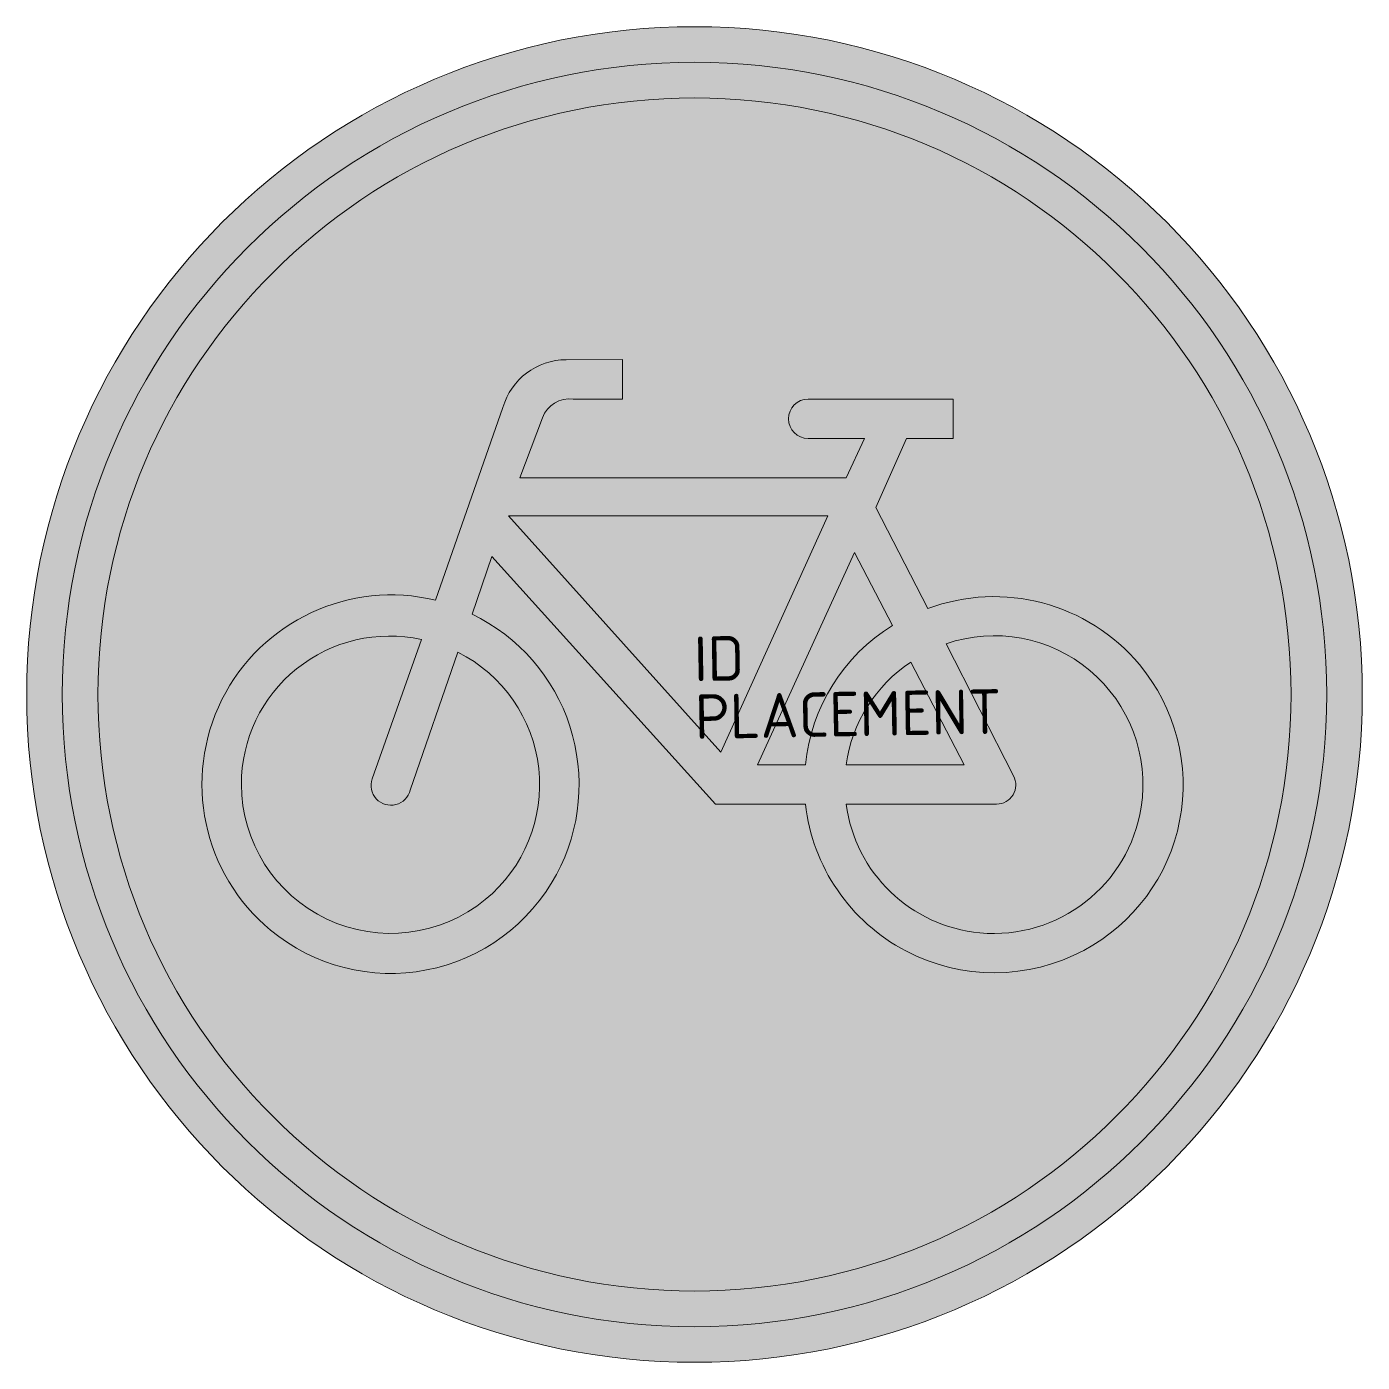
# Model space of a CAD drawing. Extents: x -3.75 to 3.75, y -3.75 to 3.75.
import ezdxf
from ezdxf.enums import TextEntityAlignment as Align

# ---------------------------------------------------------------- set-up
doc = ezdxf.new("R2010")
doc.units = 0
doc.styles.add('NLCS-ISO', font='NLCS-ISO.ttf', dxfattribs={"height": 0.25})

msp = doc.modelspace()

# ---------------------------------------------------------------- hatches: boundary and pattern name
at = {"true_color": 0x005b8c}
h = msp.add_hatch(color=146, dxfattribs=at)
h.dxf.hatch_style = 1
h.paths.add_polyline_path([(3.3569, 1.1548), (3.546, 1.2199, 0.577878), (-2.8334, 2.4565), (-2.6822, 2.3255, -0.577878)])
at = {"true_color": 0xf1f0ea}
h = msp.add_hatch(color=7, dxfattribs=at)
h.dxf.hatch_style = 1
h.paths.add_polyline_path([(-2.6822, 2.3255), (-2.5311, 2.1945, -0.577878), (3.1678, 1.0898), (3.3569, 1.1548, 0.577878)])
at = {"true_color": 0x005b8c}
h = msp.add_hatch(color=146, dxfattribs=at)
h.dxf.hatch_style = 1
h.paths.add_polyline_path([(3.35, 0, 1), (-3.35, 0, 1)])
h.paths.add_polyline_path([(0.1172, -0.6154), (-1.1386, 0.7746), (-1.2491, 0.4508, -0.427471), (-0.7753, -1.0108, -0.4733), (-2.3807, -1.3233, -0.794265), (-1.4545, 0.5298), (-1.0754, 1.6118, -0.334348), (-0.7199, 1.88), (-0.4041, 1.8803), (-0.4041, 1.6592), (-0.6805, 1.6592, 0.345861), (-0.8542, 1.5537), (-0.9806, 1.2169), (0.8517, 1.2169), (0.9544, 1.438), (0.6385, 1.438, -1), (0.6385, 1.6592), (1.4519, 1.6592), (1.4519, 1.438), (1.1913, 1.438), (1.0176, 1.051), (1.3098, 0.4824, -0.318009), (2.4984, 0.1683, -0.476174), (2.186, -1.4371, -0.529348), (0.6227, -0.6154)], flags=16)
h.paths.add_polyline_path([(0.1488, -0.3232), (-1.0438, 1.0037), (0.749, 1.0037)], flags=0)
h.paths.add_polyline_path([(0.3541, -0.3943), (0.8991, 0.7983), (1.1123, 0.3876, 0.234167), (0.6227, -0.3943)], flags=0)
h.paths.add_polyline_path([(-1.1746, -1.1514, -0.632638), (-2.5444, -0.5048, -0.479903), (-1.5335, 0.3086), (-1.8099, -0.4733, 1.053204), (-1.5966, -0.5364), (-1.3281, 0.2375, -0.542254)], flags=0)
h.paths.add_polyline_path([(0.8517, -0.6154), (1.6967, -0.6154, 0.566151), (1.7915, -0.4574), (1.4125, 0.285, -0.564261), (2.5083, -0.6325, -0.396488), (1.6027, -1.3384, -0.350134)], flags=0)
h.paths.add_polyline_path([(0.8517, -0.3943, -0.216058), (1.215, 0.1823), (1.5151, -0.3943)], flags=0)
h = msp.add_hatch(color=146, dxfattribs=at)
h.dxf.hatch_style = 1
h.paths.add_polyline_path([(-2.6822, 2.3255), (-2.8334, 2.4565, 0.180494), (-3.75, 0, 0.414214), (0, -3.75), (0, -3.55, -0.414214), (-3.55, 0, -0.180494)])
at = {"true_color": 0xf1f0ea}
h = msp.add_hatch(color=7, dxfattribs=at)
h.dxf.hatch_style = 1
h.paths.add_polyline_path([(-3.35, 0, -0.180494), (-2.5311, 2.1945), (-2.6822, 2.3255, 0.180494), (-3.55, 0, 0.414214), (0, -3.55), (0, -3.35, -0.414214)])
h = msp.add_hatch(color=7, dxfattribs=at)
h.dxf.hatch_style = 1
h.paths.add_polyline_path([(1.0176, 1.051), (1.1913, 1.438), (1.4519, 1.438), (1.4519, 1.6592), (0.6385, 1.6592, 1), (0.6385, 1.438), (0.9544, 1.438), (0.8517, 1.2169), (-0.9806, 1.2169), (-0.8542, 1.5537, -0.345861), (-0.6805, 1.6592), (-0.4041, 1.6592), (-0.4041, 1.8803), (-0.7199, 1.88, 0.334348), (-1.0754, 1.6118), (-1.4545, 0.5298, 0.794265), (-2.3807, -1.3233, 0.4733), (-0.7753, -1.0108, 0.427471), (-1.2491, 0.4508), (-1.1386, 0.7746), (0.1172, -0.6154), (0.6227, -0.6154, 0.529348), (2.186, -1.4371, 0.476174), (2.4984, 0.1683, 0.318009), (1.3098, 0.4824)])
h.paths.add_polyline_path([(-1.0438, 1.0037), (0.749, 1.0037), (0.1488, -0.3232)], flags=16)
h.paths.add_polyline_path([(-1.3281, 0.2375, -0.542254), (-1.1746, -1.1514, -0.632638), (-2.5444, -0.5048, -0.479903), (-1.5335, 0.3086), (-1.8099, -0.4733, 1.053204), (-1.5966, -0.5364)], flags=16)
h.paths.add_polyline_path([(0.8991, 0.7983), (1.1123, 0.3876, 0.234167), (0.6227, -0.3943), (0.3541, -0.3943)], flags=16)
h.paths.add_polyline_path([(1.215, 0.1823), (1.5151, -0.3943), (0.8517, -0.3943, -0.216058)], flags=16)
h.paths.add_polyline_path([(0.8517, -0.6154), (1.6967, -0.6154, 0.566151), (1.7915, -0.4574), (1.4125, 0.285, -0.564261), (2.5083, -0.6325, -0.396488), (1.6027, -1.3384, -0.350134)], flags=16)
at = {"true_color": 0x005b8c}
h = msp.add_hatch(color=146, dxfattribs=at)
h.dxf.hatch_style = 1
h.paths.add_polyline_path([(3.75, 0, 0.083022), (3.546, 1.2199), (3.3569, 1.1548, -0.083022), (3.55, 0, -0.414214), (0, -3.55), (0, -3.75, 0.414214)])
at = {"true_color": 0xf1f0ea}
h = msp.add_hatch(color=7, dxfattribs=at)
h.dxf.hatch_style = 1
h.paths.add_polyline_path([(3.3569, 1.1548), (3.1678, 1.0898, -0.083022), (3.35, 0, -0.414214), (0, -3.35), (0, -3.55, 0.414214), (3.55, 0, 0.083022)])
at = {"true_color": 0x005b8c}
h = msp.add_hatch(color=146, dxfattribs=at)
h.dxf.hatch_style = 1
h.paths.add_polyline_path([(0.749, 1.0037), (-1.0438, 1.0037), (0.1488, -0.3232)])
h = msp.add_hatch(color=146, dxfattribs=at)
h.dxf.hatch_style = 1
h.paths.add_polyline_path([(1.1123, 0.3876), (0.8991, 0.7983), (0.3541, -0.3943), (0.6227, -0.3943, -0.234167)])
h = msp.add_hatch(color=146, dxfattribs=at)
h.dxf.hatch_style = 1
h.paths.add_polyline_path([(-1.3281, 0.2375), (-1.5966, -0.5364, -1.053204), (-1.8099, -0.4733), (-1.5335, 0.3086, 0.479903), (-2.5444, -0.5048, 0.632638), (-1.1746, -1.1514, 0.542254)])
h = msp.add_hatch(color=146, dxfattribs=at)
h.dxf.hatch_style = 1
h.paths.add_polyline_path([(2.5083, -0.6325, 0.564261), (1.4125, 0.285), (1.7915, -0.4574, -0.566151), (1.6967, -0.6154), (0.8517, -0.6154, 0.350134), (1.6027, -1.3384, 0.396488)])
h = msp.add_hatch(color=146, dxfattribs=at)
h.dxf.hatch_style = 1
h.paths.add_polyline_path([(1.215, 0.1823, 0.216058), (0.8517, -0.3943), (1.5151, -0.3943)])

# ---------------------------------------------------------------- linework, layer by layer
at = {"color": 7, "lineweight": 0, "true_color": 0xf1f0ea}
for points in [[(1.0176, 1.051), (1.1913, 1.438), (1.4519, 1.438), (1.4519, 1.6592), (0.6385, 1.6592, 1), (0.6385, 1.438), (0.9544, 1.438), (0.8517, 1.2169), (-0.9806, 1.2169), (-0.8542, 1.5537, -0.345861), (-0.6805, 1.6592), (-0.4041, 1.6592), (-0.4041, 1.8803), (-0.7199, 1.88, 0.334348), (-1.0754, 1.6118), (-1.4545, 0.5298, 0.794265), (-2.3807, -1.3233, 0.4733), (-0.7753, -1.0108, 0.427471), (-1.2491, 0.4508), (-1.1386, 0.7746), (0.1172, -0.6154), (0.6227, -0.6154, 0.529348), (2.186, -1.4371, 0.476174), (2.4984, 0.1683, 0.318009), (1.3098, 0.4824)], [(0.8991, 0.7983), (0.3541, -0.3943), (0.6227, -0.3943, -0.234167), (1.1123, 0.3876)], [(-1.3281, 0.2375, -0.542254), (-1.1746, -1.1514, -0.632638), (-2.5444, -0.5048, -0.479903), (-1.5335, 0.3086), (-1.8099, -0.4733, 1.053204), (-1.5966, -0.5364)], [(1.4125, 0.285, -0.564261), (2.5083, -0.6325, -0.396488), (1.6027, -1.3384, -0.350134), (0.8517, -0.6154), (1.6967, -0.6154, 0.566151), (1.7915, -0.4574)], [(1.5151, -0.3943), (1.215, 0.1823, 0.216058), (0.8517, -0.3943)]]:
    msp.add_lwpolyline(points, format="xyb", close=True, dxfattribs=at)
msp.add_lwpolyline([(0.749, 1.0037), (-1.0438, 1.0037), (0.1488, -0.3232)], close=True, dxfattribs=at)
at = {"color": 146, "lineweight": 0, "true_color": 0x005b8c}
msp.add_circle((0, 0), 3.75, dxfattribs=at)
at = {"color": 7, "lineweight": 0, "true_color": 0xf1f0ea}
for radius in [3.55, 3.35]:
    msp.add_circle((0, 0), radius, dxfattribs=at)

# ---------------------------------------------------------------- texts
at = {"style": 'NLCS-ISO'}
msp.add_attdef('ID', text='', height=0.25, rotation=1, dxfattribs=at).set_placement((0, 0), align=Align.BOTTOM_LEFT)
msp.add_attdef('PLACEMENT', text='', height=0.25, rotation=1, dxfattribs=at).set_placement((0, 0), align=Align.TOP_LEFT)

doc.saveas('drawing.dxf')
